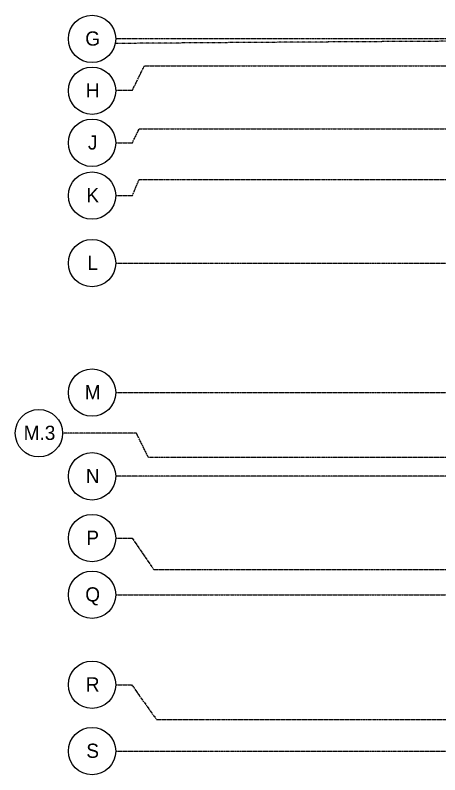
# Model space of a CAD drawing. Header units: inches. Extents: x -6955 to 13123, y -1334 to 3701.
# Drawn here: x 9251.4 to 9520.3, y 1723.6 to 2204.6 of the extents above; entities that cross this region are included whole.
import ezdxf
from ezdxf.enums import TextEntityAlignment as Align

# ---------------------------------------------------------------- set-up
doc = ezdxf.new("R2010")
doc.units = ezdxf.units.IN
doc.header["$MEASUREMENT"] = 0
doc.linetypes.add('CENTER2', pattern=[1.125, 0.75, -0.125, 0.125, -0.125])
doc.linetypes.add('DASHDOT2', pattern=[0.5, 0.25, -0.125, 0, -0.125])
doc.layers.add('A-Grid(SmallScale)', color=11, linetype='CENTER2')
doc.layers.add('S-Grid-Iden', color=7, linetype='Continuous')
doc.layers.add('Zoning Envelope', color=7, linetype='DASHDOT2', true_color=0xaa0061)

# ---------------------------------------------------------------- blocks, each defined once
blk = doc.blocks.new('Column Bubble')
blk.add_circle((-0.0042, -0.0024), 0.1562)
blk.add_attdef('XX', text='', height=0.0938).set_placement((0, 0), align=Align.MIDDLE_CENTER)

msp = doc.modelspace()

# ---------------------------------------------------------------- linework, layer by layer
at = {"layer": 'A-Grid(SmallScale)'}
for p, q in [((13123.0336, 2189.5773), (9315.0336, 2189.5773)), ((9333.2568, 2172.5773), (13123.0336, 2172.5773)), ((9329.9186, 2132.5773), (13123.0336, 2132.5773)), ((9329.9186, 2100.5773), (13123.0336, 2100.5773)), ((9315.0336, 2047.5773), (13123.0336, 2047.5773)), ((9315.0336, 1965.5773), (13123.0336, 1965.5773)), ((13123.0336, 1912.5773), (9315.0336, 1912.5773)), ((9339.1484, 1853.5773), (13123.0336, 1853.5773)), ((9315.0336, 1837.5773), (13123.0336, 1837.5773)), ((9340.835, 1758.5773), (13123.0336, 1758.5773)), ((9315.0336, 1738.5773), (13123.0336, 1738.5773))]:
    msp.add_line(p, q, dxfattribs=at)
for points in [[(9315.0356, 2157.0087), (9325.5703, 2157.0087), (9333.2568, 2172.5773)], [(9315.0336, 2123.766), (9325.5684, 2123.766), (9329.9186, 2132.5773)], [(9315.0336, 2090.3608), (9325.5684, 2090.3608), (9329.9186, 2100.5773)], [(13123.0336, 1924.5773), (9335.7211, 1924.5773), (9328.1586, 1939.8898), (9281.3813, 1939.8898)], [(9315.0336, 1873.4423), (9325.3891, 1873.4423), (9339.1484, 1853.5773)], [(9315.0336, 1780.5934), (9325.1228, 1780.5934), (9340.835, 1758.5773)]]:
    msp.add_lwpolyline(points, dxfattribs=at)
at = {"layer": 'Zoning Envelope'}
msp.add_lwpolyline([(13123.0336, 2189.5773), (10055.0336, 2189.5773, 0.00042607), (9921.6827, 2189.4637, 0.00155071), (9315.0336, 2186.6574, 0.00125497)], format="xyb", dxfattribs=at)

# ---------------------------------------------------------------- block references
at = {"layer": 'S-Grid-Iden', "xscale": 96, "yscale": 96, "zscale": 96}
for p, values in [((9300.4389, 2189.8113), {'XX': 'G'}), ((9300.4389, 2156.9988), {'XX': 'H'}), ((9300.4389, 2124), {'XX': 'J'}), ((9300.4389, 2090.5948), {'XX': 'K'}), ((9300.4389, 2047.8113), {'XX': 'L'}), ((9300.4389, 1965.8113), {'XX': 'M'}), ((9266.7866, 1940.1238), {'XX': 'M.3'}), ((9300.4389, 1912.8113), {'XX': 'N'}), ((9300.4389, 1873.6763), {'XX': 'P'}), ((9300.4389, 1837.8113), {'XX': 'Q'}), ((9300.4389, 1780.8274), {'XX': 'R'}), ((9300.4389, 1738.8113), {'XX': 'S'})]:
    msp.add_blockref('Column Bubble', p, dxfattribs=at).add_auto_attribs(values)

doc.saveas('drawing.dxf')
